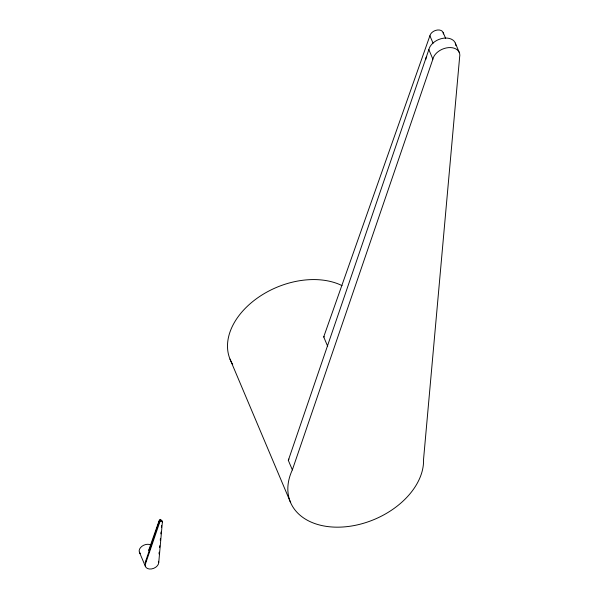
<?xml version="1.0" encoding="UTF-8"?>
<svg xmlns="http://www.w3.org/2000/svg" width="599" height="599" viewBox="0 0 599 599"><rect width="100%" height="100%" fill="white"/><g stroke="black" fill="none" stroke-linecap="round" stroke-linejoin="round"><path stroke-width="0.9" d="M159.027 553.978L159.192 552.151M159.604 547.583L159.768 545.749M160.255 540.268L160.42 538.441M160.832 533.874L160.996 532.039M161.408 527.472L161.573 525.645M158.772 562.244L162.381 522.029L161.977 521.078A1.415 0.966 -22.9 0 0 160.869 520.142A1.415 0.966 -22.9 0 0 159.304 521.295L145.25 562.371L145.654 563.322A6.881 4.702 -22.9 0 0 145.302 564.363A7.076 4.837 -22.9 0 0 151.525 568.945A7.076 4.837 -22.9 0 0 158.772 562.266L158.368 561.293M160.749 519.797L160.233 519.326L159.431 519.842L148.784 550.024L149.51 551.739M327.675 346.334L323.7 336.915L429.91 35.738A7.076 4.837 -22.9 0 1 437.315 30.025A7.076 4.837 -22.9 0 1 443.387 33.986M429.902 35.775L433.084 43.24M145.654 563.322L159.708 522.246A1.415 0.966 -22.9 0 1 161.273 521.093A1.415 0.966 -22.9 0 1 162.381 522.029M292.349 469.886L432.875 59.151A14.159 9.674 -22.9 0 1 448.524 47.628A14.159 9.674 -22.9 0 1 459.643 56.95L423.553 459.328A70.787 48.369 -22.9 0 1 422.654 469.159L422.452 470.073A70.787 48.369 -22.9 0 1 343.976 526.918A70.787 48.369 -22.9 0 1 288.755 480.428L288.965 479.522A70.787 48.369 -22.9 0 1 292.11 470.387L292.349 469.886L288.321 460.369L428.854 49.627A14.159 9.674 -22.9 0 1 443.23 38.254A14.159 9.674 -22.9 0 1 455.809 45.494M145.25 562.371L145.272 562.326A7.076 4.837 -22.9 0 1 145.857 561.345M288.321 460.369L288.516 459.957A70.787 48.369 -22.9 0 1 288.958 459.044M159.094 521.991L159.035 522.867M160.3 520.816L160.839 520.658M323.7 336.915L324.396 336.818M159.177 521.976L159.386 522.62M455.315 43.091L459.336 52.615M443.14 32.473L445.604 38.306M428.854 49.627L432.875 59.151M229.979 359.071L290.65 502.688M159.304 521.295L159.708 522.246M139.417 552.241L145.482 566.602M140.436 553.611A7.076 4.837 -22.9 0 1 139.994 553.177M139.881 553.042A7.076 4.837 -22.9 0 1 141.821 546.385A7.076 4.837 -22.9 0 1 150.446 544.813M146.126 560.993A7.076 4.837 -22.9 0 1 146.418 560.657M148.784 550.024A6.791 3.721 -17.3 0 1 149.451 549.949M232.689 364.334A70.787 48.369 -22.9 0 1 231.813 362.874M231.409 362.133A70.787 48.369 -22.9 0 1 258.356 297.366A70.787 48.369 -22.9 0 1 342.044 285.626M425.739 59.675A6.237 1.977 85.3 0 1 426.743 56.576"/></g></svg>
